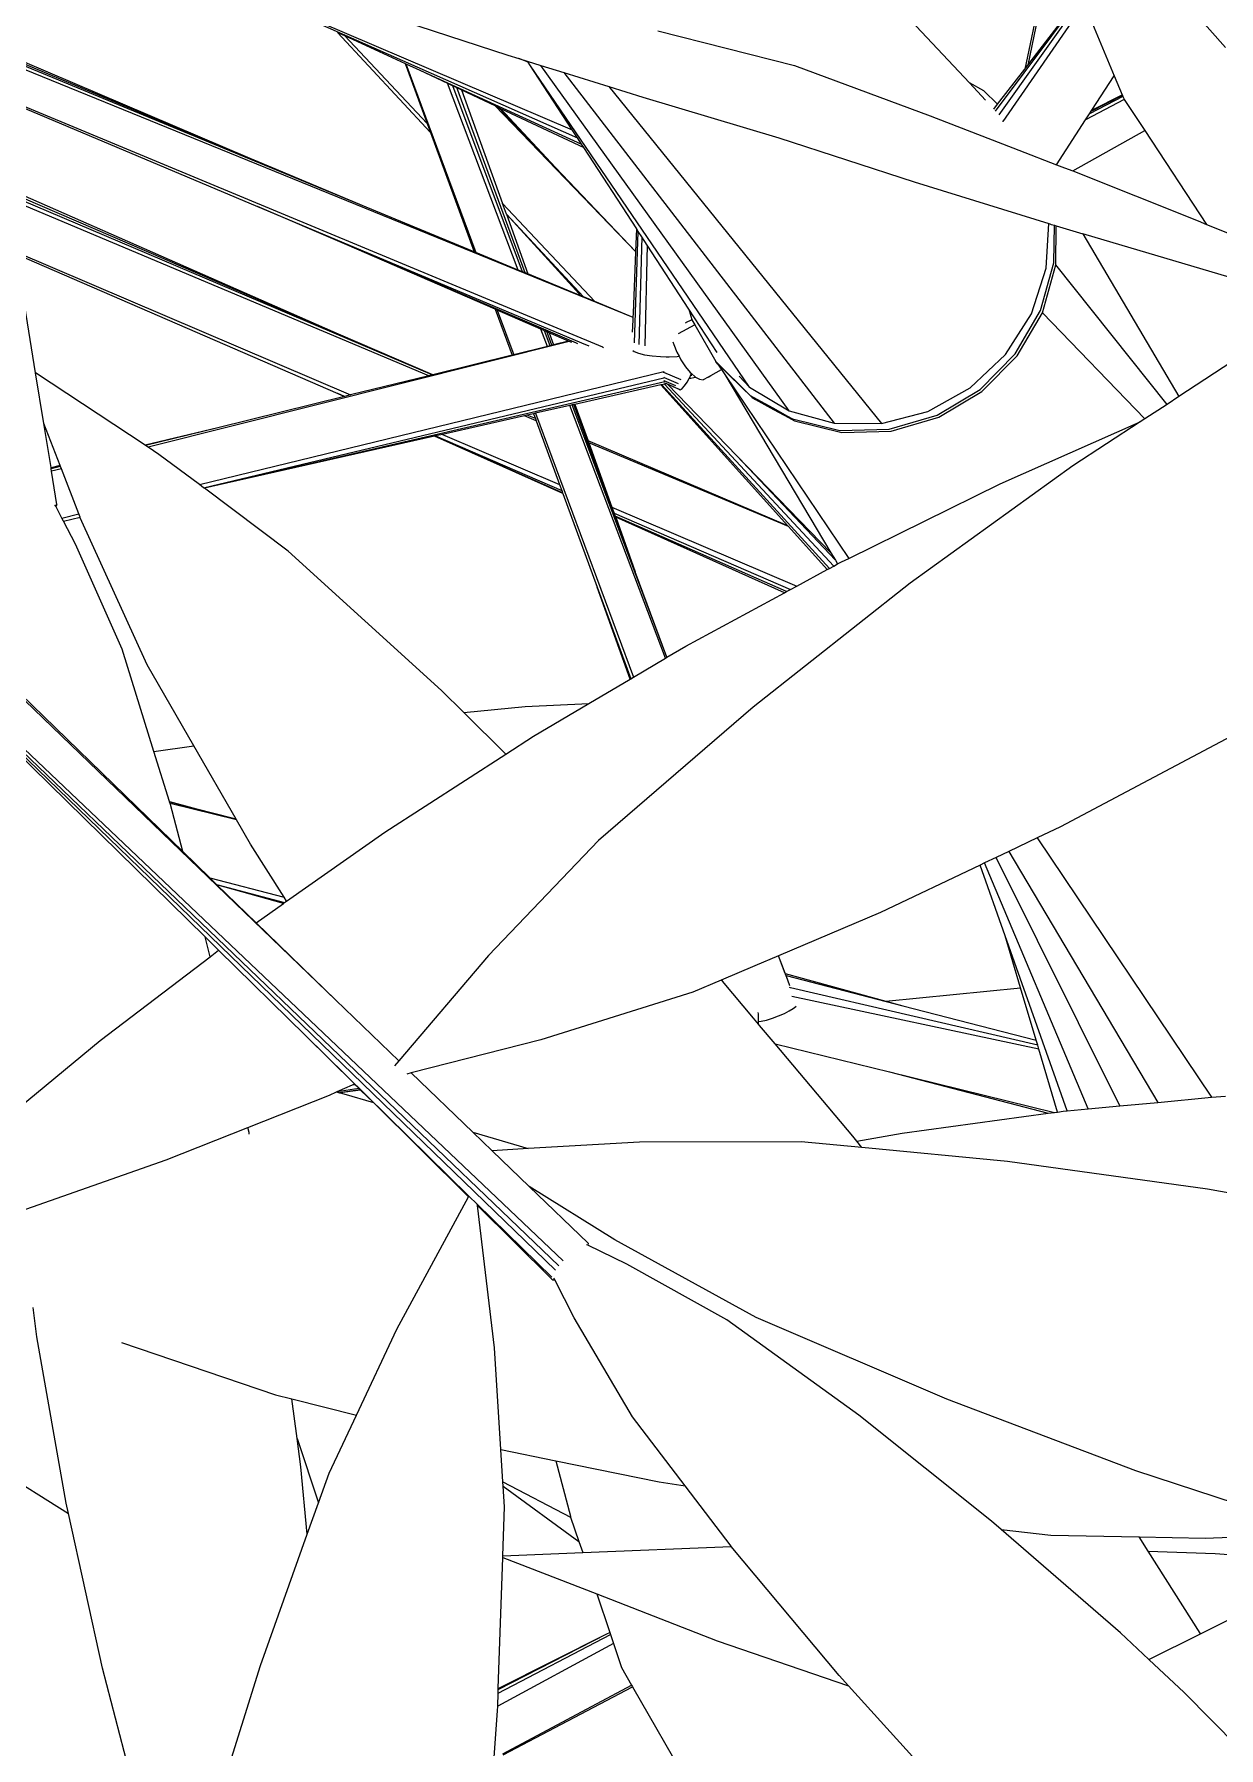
# Model space of a CAD drawing. Header units: millimetres. Extents: x 17 to 218440, y 21 to 53693.
# Drawn here: x 41112.4 to 41202.8, y 21744.6 to 21875.3 of the extents above; entities that cross this region are included whole.
import ezdxf

# ---------------------------------------------------------------- set-up
doc = ezdxf.new("R2010")
doc.units = ezdxf.units.MM
doc.header["$MEASUREMENT"] = 0
doc.layers.add('Edges', color=7, linetype='Continuous', lineweight=18)

# ---------------------------------------------------------------- blocks, each defined once
blk = doc.blocks.new('BAMBOOPLAN')
at = {"layer": 'Edges'}
for p, q in [((-0.7419, 5.3724), (-0.7752, 5.2143)), ((-0.7407, 5.369), (-0.7718, 5.2188)), ((-0.6781, 5.3758), (-0.5562, 5.2378)), ((-1.7019, 5.3333), (-1.2689, 5.1482)), ((-0.8356, 5.1995), (-0.9498, 5.3216)), ((-0.8071, 5.1685), (-0.7137, 5.2934)), ((-0.7131, 5.2918), (-0.8036, 5.1647)), ((-1.5667, 5.2735), (-1.2631, 5.1393)), ((-1.4852, 5.2774), (-1.339, 5.2297)), ((-0.7105, 5.2856), (-0.7992, 5.1572)), ((-0.7718, 5.2188), (-0.719, 5.2872)), ((-0.7105, 5.2856), (-0.6776, 5.2072)), ((-1.525, 5.2544), (-1.4233, 5.1452)), ((-1.525, 5.2544), (-1.5173, 5.2509)), ((-1.5173, 5.2509), (-1.4269, 5.155)), ((-1.5173, 5.2509), (-1.4509, 5.2206)), ((-1.1756, 5.256), (-1.0263, 5.2182)), ((-1.9117, 5.2414), (-1.5959, 5.1066)), ((-1.5959, 5.1066), (-1.9113, 5.2385)), ((-1.4935, 5.0638), (-1.9109, 5.236)), ((-1.2023, 4.9434), (-1.9102, 5.2319)), ((-1.4509, 5.2206), (-1.4269, 5.155)), ((-1.4509, 5.2206), (-1.4503, 5.2203)), ((-1.4503, 5.2203), (-1.3739, 5.0145)), ((-1.4503, 5.2203), (-1.4351, 5.2133)), ((-1.4351, 5.2133), (-1.4048, 5.199)), ((-1.4351, 5.2133), (-1.2587, 5.1326)), ((-1.339, 5.2297), (-1.3269, 5.226)), ((-1.317, 5.2219), (-1.3269, 5.226)), ((-1.3269, 5.226), (-1.3178, 5.2231)), ((-1.317, 5.2219), (-1.3178, 5.2231)), ((-1.3178, 5.2231), (-1.3029, 5.2184)), ((-1.3149, 5.2189), (-1.317, 5.2219)), ((-1.2689, 5.1482), (-1.3149, 5.2189)), ((-1.0755, 4.8677), (-1.3149, 5.2189)), ((-1.0323, 4.8418), (-1.3029, 5.2184)), ((-1.3029, 5.2184), (-1.278, 5.2106)), ((-1.0263, 5.2182), (-0.8785, 5.1634)), ((-0.8048, 5.176), (-0.7752, 5.2143)), ((-0.7752, 5.2143), (-0.7718, 5.2188)), ((-1.3276, 4.9953), (-1.4048, 5.199)), ((-1.4048, 5.199), (-1.399, 5.1963)), ((-1.3231, 4.9935), (-1.399, 5.1963)), ((-1.399, 5.1963), (-1.3947, 5.1942)), ((-1.278, 5.2106), (-0.9832, 4.8283)), ((-1.278, 5.2106), (-1.2288, 5.1953)), ((-1.2288, 5.1953), (-0.9316, 4.8281)), ((-1.2288, 5.1953), (-1.1917, 5.1837)), ((-0.8197, 5.1907), (-0.8356, 5.1995)), ((-0.818, 5.1806), (-0.8356, 5.1995)), ((-0.7019, 5.1698), (-0.6776, 5.2072)), ((-0.6776, 5.2072), (-0.6689, 5.1865)), ((-1.9035, 5.1892), (-1.2358, 4.9115)), ((-1.9032, 5.1872), (-1.612, 5.0647)), ((-1.3202, 4.9923), (-1.3947, 5.1942)), ((-1.3947, 5.1942), (-1.3895, 5.1918)), ((-1.3895, 5.1918), (-1.3448, 5.0679)), ((-1.3895, 5.1918), (-1.3533, 5.1746)), ((-1.1917, 5.1837), (-1.0435, 5.1393)), ((-0.8048, 5.176), (-0.8197, 5.1907)), ((-0.8088, 5.1708), (-0.8048, 5.176)), ((-0.6666, 5.1812), (-0.7089, 5.159)), ((-0.6681, 5.1845), (-0.7045, 5.1657)), ((-0.7026, 5.1687), (-0.6687, 5.186)), ((-0.7019, 5.1698), (-0.6689, 5.1865)), ((-0.6689, 5.1865), (-0.6687, 5.186)), ((-0.6687, 5.186), (-0.6681, 5.1845)), ((-0.6681, 5.1845), (-0.6669, 5.1817)), ((-0.6669, 5.1817), (-0.6666, 5.1812)), ((-0.6666, 5.1812), (-0.6444, 5.1476)), ((-1.1995, 5.0152), (-1.3533, 5.1746)), ((-1.3533, 5.1746), (-1.3492, 5.1727)), ((-1.2869, 5.1072), (-1.3492, 5.1727)), ((-1.3492, 5.1727), (-1.3469, 5.1716)), ((-1.3469, 5.1716), (-1.2869, 5.1072)), ((-1.3469, 5.1716), (-1.2562, 5.1288)), ((-0.8785, 5.1634), (-0.7817, 5.1261)), ((-0.809, 5.1706), (-0.8088, 5.1708)), ((-0.7992, 5.1572), (-0.7993, 5.1571)), ((-0.7404, 5.1102), (-0.7089, 5.159)), ((-0.7089, 5.159), (-0.7045, 5.1657)), ((-0.7045, 5.1657), (-0.7026, 5.1687)), ((-0.7026, 5.1687), (-0.7019, 5.1698)), ((-1.4269, 5.155), (-1.4233, 5.1452)), ((-1.4233, 5.1452), (-1.3757, 5.0152)), ((-1.2631, 5.1393), (-1.2689, 5.1482)), ((-1.2587, 5.1326), (-1.2631, 5.1393)), ((-1.0435, 5.1393), (-0.8957, 5.0915)), ((-0.7228, 5.1033), (-0.6444, 5.1476)), ((-0.6444, 5.1476), (-0.5769, 5.0451)), ((-1.2562, 5.1288), (-1.2587, 5.1326)), ((-1.1985, 5.0401), (-1.2562, 5.1288)), ((-0.7817, 5.1261), (-0.7404, 5.1102)), ((-1.4935, 5.0638), (-1.5959, 5.1066)), ((-1.1995, 5.0153), (-1.2869, 5.1072)), ((-0.7404, 5.1102), (-0.7317, 5.1069)), ((-0.7317, 5.1069), (-0.7228, 5.1033)), ((-0.7228, 5.1033), (-0.5862, 5.0489)), ((-1.5266, 4.199), (-2.4493, 5.0877)), ((-1.8869, 5.0852), (-1.5026, 4.9164)), ((-0.8957, 5.0915), (-0.749, 5.0459)), ((-1.5026, 4.9164), (-1.8863, 5.0816)), ((-1.4214, 4.8811), (-1.8858, 5.0784)), ((-1.4252, 4.8801), (-1.8849, 5.0732)), ((-1.5147, 5.0229), (-1.612, 5.0647)), ((-1.612, 5.0647), (-1.2542, 4.9142)), ((-1.3757, 5.0152), (-1.4935, 5.0638)), ((-1.3448, 5.0679), (-1.244, 4.9609)), ((-1.3406, 5.0563), (-1.3448, 5.0679)), ((-1.3406, 5.0563), (-1.2566, 4.9661)), ((-1.2649, 4.9733), (-1.3406, 5.0563)), ((-1.3406, 5.0563), (-1.3171, 4.991)), ((-0.7518, 4.9972), (-0.749, 5.0459)), ((-0.749, 5.0459), (-0.7478, 5.0456)), ((-0.7478, 5.0456), (-0.7463, 5.0451)), ((-0.7463, 5.0451), (-0.7428, 5.0441)), ((-0.5862, 5.0489), (-0.5769, 5.0451)), ((-0.5769, 5.0451), (-0.4636, 4.9992)), ((-2.4568, 5.0334), (-1.2788, 3.9148)), ((-1.2008, 4.916), (-1.1967, 5.0373)), ((-1.1995, 5.0153), (-1.1985, 5.0401)), ((-1.1967, 5.0373), (-1.1985, 5.0401)), ((-1.1929, 5.0316), (-1.1967, 5.0373)), ((-1.1929, 5.0316), (-1.1961, 4.9142)), ((-1.1869, 5.0224), (-1.1929, 5.0316)), ((-0.7434, 5.0031), (-0.7428, 5.0441)), ((-0.7428, 5.0441), (-0.7408, 5.0435)), ((-0.7413, 5.0009), (-0.7408, 5.0435)), ((-0.7408, 5.0435), (-0.712, 5.0349)), ((-0.712, 5.0349), (-0.607, 4.8573)), ((-0.5314, 4.9814), (-0.712, 5.0349)), ((-1.8756, 5.0153), (-1.5107, 4.8591)), ((-1.8751, 5.0125), (-1.5246, 4.8607)), ((-1.8541, 4.8833), (-1.8751, 5.0125)), ((-1.3527, 4.9525), (-1.5147, 5.0229)), ((-1.2642, 4.9155), (-1.5147, 5.0229)), ((-1.3739, 5.0145), (-1.3757, 5.0152)), ((-1.3276, 4.9953), (-1.3739, 5.0145)), ((-1.2021, 4.9484), (-1.1995, 5.0152)), ((-1.1995, 5.0152), (-1.1995, 5.0153)), ((-1.1869, 5.0224), (-1.1895, 4.9126)), ((-1.1415, 4.9526), (-1.1869, 5.0224)), ((-1.3231, 4.9935), (-1.3276, 4.9953)), ((-1.3202, 4.9923), (-1.3231, 4.9935)), ((-1.3171, 4.991), (-1.3202, 4.9923)), ((-1.2595, 4.9673), (-1.3171, 4.991)), ((-0.768, 4.9475), (-0.7518, 4.9972)), ((-0.758, 4.951), (-0.7434, 5.0031)), ((-0.7559, 4.9487), (-0.7413, 5.0009)), ((-0.62, 4.8488), (-0.7413, 5.0009)), ((-1.2595, 4.9673), (-1.2649, 4.9733)), ((-1.2594, 4.9672), (-1.2649, 4.9733)), ((-1.3527, 4.9525), (-1.3344, 4.9025)), ((-1.3506, 4.9516), (-1.3527, 4.9525)), ((-1.3506, 4.9516), (-1.3325, 4.903)), ((-1.3031, 4.9309), (-1.3506, 4.9516)), ((-1.2594, 4.9672), (-1.2595, 4.9673)), ((-1.2566, 4.9661), (-1.2594, 4.9672)), ((-1.244, 4.9609), (-1.2566, 4.9661)), ((-1.2023, 4.9437), (-1.244, 4.9609)), ((-1.1415, 4.9526), (-1.1395, 4.945)), ((-1.1107, 4.9054), (-1.1415, 4.9526)), ((-1.2029, 4.9277), (-1.2027, 4.9339)), ((-1.2027, 4.9339), (-1.2026, 4.9372)), ((-1.2026, 4.9375), (-1.2025, 4.9381)), ((-1.2026, 4.9372), (-1.2026, 4.9375)), ((-1.2025, 4.9381), (-1.2023, 4.9434)), ((-1.2023, 4.9437), (-1.2021, 4.9484)), ((-1.2023, 4.9434), (-1.2023, 4.9437)), ((-1.1352, 4.9354), (-1.1532, 4.9259)), ((-1.1451, 4.9376), (-1.1452, 4.9375)), ((-1.1385, 4.9411), (-1.1451, 4.9376)), ((-1.1395, 4.945), (-1.1385, 4.9412)), ((-1.1385, 4.9412), (-1.1385, 4.9411)), ((-1.1385, 4.9411), (-1.1352, 4.9354)), ((-1.1352, 4.9354), (-1.1122, 4.8955)), ((-0.7963, 4.9031), (-0.768, 4.9475)), ((-0.7855, 4.9039), (-0.758, 4.951)), ((-0.7834, 4.9016), (-0.7559, 4.9487)), ((-0.6441, 4.8331), (-0.7559, 4.9487)), ((-1.2721, 4.9174), (-1.7315, 4.8022)), ((-1.4209, 4.8812), (-1.5026, 4.9164)), ((-1.2959, 4.912), (-1.3031, 4.9309)), ((-1.299, 4.9291), (-1.3031, 4.9309)), ((-1.2928, 4.9128), (-1.299, 4.9291)), ((-1.2965, 4.9281), (-1.299, 4.9291)), ((-1.2911, 4.9132), (-1.2965, 4.9281)), ((-1.294, 4.927), (-1.2965, 4.9281)), ((-1.294, 4.927), (-1.2892, 4.9137)), ((-1.2727, 4.9177), (-1.294, 4.927)), ((-1.2727, 4.9177), (-1.2892, 4.9137)), ((-1.2721, 4.9174), (-1.2727, 4.9177)), ((-1.2694, 4.9163), (-1.2721, 4.9174)), ((-1.2627, 4.9148), (-1.2642, 4.9155)), ((-1.2542, 4.9142), (-1.2531, 4.9137)), ((-1.1589, 4.9169), (-1.1581, 4.9141)), ((-1.1581, 4.9141), (-1.1546, 4.9057)), ((-1.3344, 4.9025), (-1.4209, 4.8812)), ((-1.3325, 4.903), (-1.3344, 4.9025)), ((-1.2959, 4.912), (-1.3325, 4.903)), ((-1.2928, 4.9128), (-1.2959, 4.912)), ((-1.2911, 4.9132), (-1.2928, 4.9128)), ((-1.2892, 4.9137), (-1.2911, 4.9132)), ((-1.2531, 4.9137), (-1.2506, 4.9127)), ((-1.2358, 4.9115), (-1.2346, 4.911)), ((-1.2026, 4.9074), (-1.2011, 4.9063)), ((-1.2011, 4.9063), (-1.1964, 4.9045)), ((-1.1964, 4.9045), (-1.1898, 4.9029)), ((-1.1898, 4.9029), (-1.1816, 4.9018)), ((-1.1816, 4.9018), (-1.1726, 4.901)), ((-1.1726, 4.901), (-1.1663, 4.9008)), ((-1.1663, 4.9008), (-1.1632, 4.9008)), ((-1.1632, 4.9008), (-1.1542, 4.901)), ((-1.1546, 4.9057), (-1.1522, 4.9012)), ((-1.1542, 4.901), (-1.1522, 4.9012)), ((-1.1522, 4.9012), (-1.1503, 4.8974)), ((-1.1503, 4.8974), (-1.1453, 4.8899)), ((-1.1122, 4.8955), (-1.0747, 4.8586)), ((-1.1102, 4.8932), (-1.1122, 4.8955)), ((-0.8349, 4.8668), (-0.7963, 4.9031)), ((-0.824, 4.865), (-0.7855, 4.9039)), ((-0.8219, 4.8628), (-0.7834, 4.9016)), ((-0.5398, 4.9012), (-0.607, 4.8573)), ((-1.8451, 4.8278), (-1.8541, 4.8833)), ((-1.7347, 4.8043), (-1.8541, 4.8833)), ((-1.6755, 4.7614), (-1.169, 4.8846)), ((-1.6709, 4.7579), (-1.1688, 4.8779)), ((-1.4252, 4.8801), (-1.5107, 4.8591)), ((-1.4214, 4.8811), (-1.4252, 4.8801)), ((-1.4209, 4.8812), (-1.4214, 4.8811)), ((-1.1695, 4.8839), (-1.1693, 4.8839)), ((-1.1693, 4.8839), (-1.1502, 4.8759)), ((-1.169, 4.8846), (-1.1686, 4.8847)), ((-1.1688, 4.8783), (-1.1684, 4.8781)), ((-1.1688, 4.8779), (-1.1683, 4.878)), ((-1.1684, 4.8781), (-1.1531, 4.8717)), ((-1.1453, 4.8899), (-1.14, 4.8836)), ((-1.1436, 4.8731), (-1.1414, 4.8769)), ((-1.1414, 4.8769), (-1.1342, 4.8786)), ((-1.1414, 4.8769), (-1.1413, 4.877)), ((-1.1413, 4.877), (-1.1405, 4.8784)), ((-1.1398, 4.8774), (-1.1413, 4.877)), ((-1.1405, 4.8784), (-1.1398, 4.88)), ((-1.14, 4.8836), (-1.1386, 4.8823)), ((-1.1398, 4.88), (-1.1386, 4.8823)), ((-1.1385, 4.8802), (-1.1398, 4.88)), ((-1.1386, 4.8823), (-1.1348, 4.8789)), ((-1.1348, 4.8789), (-1.1342, 4.8786)), ((-1.1342, 4.8786), (-1.13, 4.8762)), ((-1.1206, 4.8785), (-1.126, 4.8757)), ((-1.1206, 4.8785), (-1.1176, 4.8802)), ((-1.1176, 4.8802), (-1.1059, 4.8868)), ((-1.1102, 4.8932), (-1.0727, 4.8563)), ((-1.1102, 4.8932), (-1.1059, 4.8868)), ((-1.1059, 4.8868), (-1.1023, 4.8815)), ((-1.1023, 4.8815), (-0.9866, 4.6871)), ((-1.1023, 4.8815), (-0.9672, 4.6809)), ((-1.0866, 4.8794), (-1.0755, 4.8677)), ((-1.1679, 4.8735), (-1.646, 4.7628)), ((-1.5172, 4.8575), (-1.5246, 4.8607)), ((-1.5246, 4.8607), (-1.5171, 4.8575)), ((-1.5107, 4.8591), (-1.5171, 4.8575)), ((-1.172, 4.8701), (-1.2658, 4.8488)), ((-1.171, 4.8703), (-1.172, 4.8701)), ((-1.0338, 4.7164), (-1.172, 4.8701)), ((-1.1695, 4.8706), (-1.171, 4.8703)), ((-0.9882, 4.6699), (-1.171, 4.8703)), ((-1.1681, 4.8709), (-1.1695, 4.8706)), ((-1.1685, 4.8744), (-1.1687, 4.8745)), ((-1.1557, 4.8689), (-1.1685, 4.8744)), ((-1.1663, 4.8714), (-1.1681, 4.8709)), ((-1.1681, 4.8709), (-0.9834, 4.6725)), ((-1.1677, 4.8735), (-1.1679, 4.8735)), ((-1.1666, 4.8716), (-1.1679, 4.8721)), ((-1.1666, 4.8716), (-1.1663, 4.8714)), ((-1.1663, 4.8714), (-1.1662, 4.8714)), ((-1.165, 4.8708), (-1.1662, 4.8714)), ((-1.1577, 4.8677), (-1.1662, 4.8714)), ((-1.165, 4.8708), (-1.0893, 4.7928)), ((-1.159, 4.8682), (-1.165, 4.8708)), ((-1.159, 4.8682), (-1.1523, 4.8653)), ((-1.1523, 4.8653), (-1.151, 4.8648)), ((-1.151, 4.8648), (-1.149, 4.866)), ((-1.149, 4.866), (-1.1464, 4.8689)), ((-1.1464, 4.8689), (-1.1436, 4.8731)), ((-1.13, 4.8762), (-1.126, 4.8757)), ((-1.0755, 4.8677), (-1.0323, 4.8418)), ((-1.0747, 4.8586), (-1.0716, 4.8568)), ((-0.881, 4.8412), (-0.8349, 4.8668)), ((-0.8709, 4.837), (-0.824, 4.865)), ((-0.8688, 4.8348), (-0.8219, 4.8628)), ((-1.5172, 4.8575), (-1.6554, 4.8234)), ((-1.5171, 4.8575), (-1.5172, 4.8575)), ((-1.2715, 4.8476), (-1.3088, 4.8391)), ((-1.2687, 4.8482), (-1.2715, 4.8476)), ((-1.167, 4.5722), (-1.2715, 4.8476)), ((-1.2672, 4.8485), (-1.2687, 4.8482)), ((-1.1656, 4.573), (-1.2687, 4.8482)), ((-1.2658, 4.8488), (-1.2672, 4.8485)), ((-1.2, 4.6663), (-1.2672, 4.8485)), ((-1.2658, 4.8488), (-1.2514, 4.8089)), ((-1.0727, 4.8563), (-1.069, 4.8543)), ((-1.069, 4.8543), (-1.0716, 4.8568)), ((-1.0716, 4.8568), (-1.05, 4.8449)), ((-1.069, 4.8543), (-1.0493, 4.8434)), ((-1.0493, 4.8434), (-1.05, 4.8449)), ((-1.05, 4.8449), (-1.0339, 4.8359)), ((-1.0493, 4.8434), (-1.033, 4.8344)), ((-1.0323, 4.8418), (-0.9832, 4.8283)), ((-0.9316, 4.8281), (-0.881, 4.8412)), ((-0.62, 4.8488), (-0.6441, 4.8331)), ((-0.607, 4.8573), (-0.62, 4.8488)), ((-1.8275, 4.7822), (-1.8451, 4.8278)), ((-1.8373, 4.7798), (-1.8451, 4.8278)), ((-1.6554, 4.8234), (-1.7347, 4.8043)), ((-1.6554, 4.8234), (-1.7342, 4.804)), ((-1.3209, 4.8364), (-1.4104, 4.8161)), ((-1.3178, 4.8371), (-1.3209, 4.8364)), ((-1.3081, 4.831), (-1.3209, 4.8364)), ((-1.3109, 4.8386), (-1.3178, 4.8371)), ((-1.309, 4.8334), (-1.3178, 4.8371)), ((-1.3088, 4.8391), (-1.3109, 4.8386)), ((-1.3109, 4.8386), (-1.309, 4.8334)), ((-1.309, 4.8334), (-1.3081, 4.831)), ((-1.3088, 4.8391), (-1.202, 4.5515)), ((-1.3081, 4.831), (-1.2826, 4.7614)), ((-1.033, 4.8344), (-1.0339, 4.8359)), ((-1.0339, 4.8359), (-1.0285, 4.833)), ((-1.033, 4.8344), (-1.0265, 4.8307)), ((-1.0285, 4.833), (-0.9768, 4.8204)), ((-1.0265, 4.8307), (-0.9747, 4.8182)), ((-0.9832, 4.8283), (-0.9316, 4.8281)), ((-0.9768, 4.8204), (-0.923, 4.8218)), ((-0.923, 4.8218), (-0.8709, 4.837)), ((-0.9209, 4.8196), (-0.8688, 4.8348)), ((-0.8021, 4.762), (-0.6493, 4.8297)), ((-0.6493, 4.8297), (-0.7229, 4.7817)), ((-0.6441, 4.8331), (-0.6493, 4.8297)), ((-1.7342, 4.804), (-1.7347, 4.8043)), ((-1.7315, 4.8022), (-1.7342, 4.804)), ((-1.7196, 4.7943), (-1.7315, 4.8022)), ((-1.4191, 4.8141), (-1.646, 4.7628)), ((-1.4178, 4.8145), (-1.4191, 4.8141)), ((-1.3955, 4.8037), (-1.4191, 4.8141)), ((-1.4104, 4.8161), (-1.4178, 4.8145)), ((-1.4178, 4.8145), (-1.2802, 4.7549)), ((-1.4104, 4.8161), (-1.2826, 4.7614)), ((-1.279, 4.7516), (-1.3955, 4.8037)), ((-1.2793, 4.7524), (-1.3955, 4.8037)), ((-1.0338, 4.7164), (-1.2514, 4.8089)), ((-1.2514, 4.8089), (-1.2507, 4.8069)), ((-1.0329, 4.7155), (-1.2507, 4.8069)), ((-1.2507, 4.8069), (-1.2255, 4.7369)), ((-0.9747, 4.8182), (-0.9209, 4.8196)), ((-1.6755, 4.7614), (-1.7196, 4.7943)), ((-1.0893, 4.7928), (-0.9816, 4.6788)), ((-1.0893, 4.7928), (-0.9866, 4.6871)), ((-2.1879, 4.7758), (-1.2834, 3.9095)), ((-1.8373, 4.7798), (-1.8275, 4.7822)), ((-1.8274, 4.782), (-1.8373, 4.7796)), ((-1.8373, 4.7796), (-1.8373, 4.7798)), ((-1.8372, 4.7787), (-1.8373, 4.7796)), ((-1.8271, 4.7811), (-1.8372, 4.7787)), ((-1.8367, 4.7758), (-1.8372, 4.7787)), ((-1.826, 4.7785), (-1.8367, 4.7758)), ((-1.8308, 4.7397), (-1.8367, 4.7758)), ((-1.8274, 4.782), (-1.8275, 4.7822)), ((-1.8271, 4.7811), (-1.8274, 4.782)), ((-1.826, 4.7785), (-1.8271, 4.7811)), ((-1.807, 4.7294), (-1.826, 4.7785)), ((-0.7229, 4.7817), (-0.9003, 4.654)), ((-1.6709, 4.7579), (-1.6755, 4.7614)), ((-1.67, 4.7573), (-1.6709, 4.7579)), ((-1.646, 4.7628), (-1.67, 4.7573)), ((-1.5785, 4.6889), (-1.67, 4.7573)), ((-1.2826, 4.7614), (-1.2802, 4.7549)), ((-1.2802, 4.7549), (-1.2793, 4.7524)), ((-1.2793, 4.7524), (-1.279, 4.7516)), ((-1.279, 4.7516), (-1.2416, 4.6496)), ((-0.9672, 4.6809), (-0.8021, 4.762)), ((-1.8322, 4.7379), (-1.833, 4.7394)), ((-1.8308, 4.7397), (-1.8322, 4.7379)), ((-1.8254, 4.7249), (-1.8322, 4.7379)), ((-1.8254, 4.7249), (-1.807, 4.7294)), ((-1.8056, 4.7257), (-1.807, 4.7294)), ((-1.2255, 4.7369), (-1.0239, 4.6506)), ((-1.2255, 4.7369), (-1.223, 4.7301)), ((-1.223, 4.7301), (-1.0308, 4.6469)), ((-1.223, 4.7301), (-1.2219, 4.727)), ((-1.8236, 4.7214), (-1.8254, 4.7249)), ((-1.8236, 4.7214), (-1.8056, 4.7257)), ((-1.8105, 4.6962), (-1.8236, 4.7214)), ((-1.8054, 4.7252), (-1.8056, 4.7257)), ((-1.7325, 4.5649), (-1.8054, 4.7252)), ((-1.0351, 4.6446), (-1.2219, 4.727)), ((-1.2219, 4.727), (-1.2214, 4.7258)), ((-1.0373, 4.6434), (-1.2214, 4.7258)), ((-1.2214, 4.7258), (-1.2, 4.6663)), ((-1.0329, 4.7155), (-1.0338, 4.7164)), ((-0.9907, 4.6686), (-1.0329, 4.7155)), ((-2.1049, 4.6955), (-1.2871, 3.9046)), ((-1.7597, 4.5819), (-1.8105, 4.6962)), ((-1.4114, 4.5367), (-1.5785, 4.6889)), ((-0.9882, 4.6699), (-0.9834, 4.6725)), ((-0.9866, 4.6871), (-0.9816, 4.6788)), ((-0.9834, 4.6725), (-0.9793, 4.6748)), ((-0.9816, 4.6788), (-0.9793, 4.6748)), ((-0.9793, 4.6748), (-0.9751, 4.677)), ((-0.9751, 4.677), (-0.9672, 4.6809)), ((-1.1656, 4.573), (-1.2, 4.6663)), ((-0.9003, 4.654), (-1.0716, 4.5185)), ((-1.0239, 4.6506), (-0.9907, 4.6686)), ((-0.9907, 4.6686), (-0.9882, 4.6699)), ((-1.2416, 4.6496), (-1.205, 4.5497)), ((-1.2057, 4.5493), (-1.2416, 4.6496)), ((-1.1449, 4.5853), (-1.0373, 4.6434)), ((-1.0373, 4.6434), (-1.0351, 4.6446)), ((-1.0351, 4.6446), (-1.0308, 4.6469)), ((-1.0308, 4.6469), (-1.0239, 4.6506)), ((-1.725, 4.4702), (-1.7597, 4.5819)), ((-1.1656, 4.573), (-1.1449, 4.5853)), ((-1.6937, 4.3612), (-1.9047, 4.5661)), ((-1.6815, 4.4765), (-1.7325, 4.5649)), ((-1.202, 4.5515), (-1.167, 4.5722)), ((-1.167, 4.5722), (-1.1656, 4.573)), ((-1.1656, 4.573), (-1.1656, 4.573)), ((-1.2506, 4.5227), (-1.2057, 4.5493)), ((-1.2057, 4.5493), (-1.205, 4.5497)), ((-1.205, 4.5497), (-1.202, 4.5515)), ((-1.3871, 4.5127), (-1.4114, 4.5367)), ((-1.3202, 4.5192), (-1.2506, 4.5227)), ((-1.311, 4.487), (-1.2506, 4.5227)), ((-1.3871, 4.5127), (-1.3202, 4.5192)), ((-1.3413, 4.4674), (-1.3871, 4.5127)), ((-1.0716, 4.5185), (-1.2403, 4.3732)), ((-1.6693, 4.2681), (-1.905, 4.4994)), ((-1.3413, 4.4674), (-1.311, 4.487)), ((-0.5444, 4.49), (-0.7363, 4.388)), ((-1.725, 4.4702), (-1.6815, 4.4765)), ((-1.7081, 4.4157), (-1.725, 4.4702)), ((-1.6354, 4.3966), (-1.6815, 4.4765)), ((-1.4731, 4.3823), (-1.3413, 4.4674)), ((-1.7081, 4.4157), (-1.661, 4.4031)), ((-1.7079, 4.4152), (-1.7081, 4.4157)), ((-1.661, 4.4031), (-1.7079, 4.4152)), ((-1.7074, 4.4137), (-1.7079, 4.4152)), ((-1.6349, 4.3956), (-1.7074, 4.4137)), ((-1.7071, 4.4126), (-1.7074, 4.4137)), ((-1.6937, 4.3612), (-1.7071, 4.4126)), ((-1.6354, 4.3966), (-1.661, 4.4031)), ((-1.6349, 4.3956), (-1.6354, 4.3966)), ((-1.6196, 4.3691), (-1.6349, 4.3956)), ((-1.5803, 4.3071), (-1.4731, 4.3823)), ((-1.2403, 4.3732), (-1.3602, 4.2478)), ((-0.7618, 4.376), (-0.7927, 4.3613)), ((-0.7363, 4.388), (-0.7618, 4.376)), ((-0.7618, 4.376), (-0.5714, 4.0932)), ((-1.6641, 4.3325), (-1.6937, 4.3612)), ((-1.5829, 4.3113), (-1.6196, 4.3691)), ((-0.8063, 4.3548), (-0.8191, 4.3488)), ((-0.7927, 4.3613), (-0.8063, 4.3548)), ((-0.6716, 4.0838), (-0.8063, 4.3548)), ((-0.7927, 4.3613), (-0.6299, 4.0877)), ((-0.824, 4.3464), (-0.9325, 4.2949)), ((-0.8191, 4.3488), (-0.824, 4.3464)), ((-0.7966, 4.2692), (-0.824, 4.3464)), ((-0.7059, 4.0805), (-0.8191, 4.3488)), ((-1.6641, 4.3325), (-1.5829, 4.3113)), ((-1.6568, 4.3254), (-1.6641, 4.3325)), ((-1.6568, 4.3254), (-1.5825, 4.3055)), ((-1.6564, 4.325), (-1.6568, 4.3254)), ((-1.5836, 4.3047), (-1.6564, 4.325)), ((-1.6137, 4.2836), (-1.6564, 4.325)), ((-1.6137, 4.2836), (-1.5836, 4.3047)), ((-1.5836, 4.3047), (-1.5825, 4.3055)), ((-1.5803, 4.3071), (-1.5829, 4.3113)), ((-1.5825, 4.3055), (-1.5803, 4.3071)), ((-1.5266, 4.199), (-1.6137, 4.2836)), ((-0.9325, 4.2949), (-1.0438, 4.2476)), ((-1.6637, 4.2465), (-1.6693, 4.2681)), ((-1.6545, 4.2535), (-1.6693, 4.2681)), ((-0.7288, 4.0784), (-0.7966, 4.2692)), ((-0.7797, 4.2125), (-0.7966, 4.2692)), ((-1.7836, 4.1551), (-1.6637, 4.2465)), ((-1.6637, 4.2465), (-1.6545, 4.2535)), ((-1.5598, 4.1606), (-1.6545, 4.2535)), ((-1.3602, 4.2478), (-1.4581, 4.133)), ((-1.0439, 4.2476), (-1.0697, 4.2366)), ((-1.0338, 4.221), (-1.0439, 4.2476)), ((-1.0438, 4.2476), (-1.0439, 4.2476)), ((-1.0365, 4.2283), (-1.0438, 4.2476)), ((-1.0697, 4.2366), (-1.1062, 4.2211)), ((-1.0365, 4.2283), (-0.9269, 4.1981)), ((-1.0356, 4.2259), (-1.0365, 4.2283)), ((-1.0356, 4.2259), (-0.9083, 4.193)), ((-1.0338, 4.221), (-1.0356, 4.2259)), ((-1.1374, 4.2078), (-1.3029, 4.1557)), ((-1.1062, 4.2211), (-1.1374, 4.2078)), ((-1.1049, 4.2197), (-1.1062, 4.2211)), ((-1.071, 4.1794), (-1.1049, 4.2197)), ((-1.0338, 4.221), (-1.0338, 4.221)), ((-1.0315, 4.2148), (-1.0338, 4.221)), ((-1.0306, 4.2125), (-1.0317, 4.2128)), ((-0.7611, 4.1502), (-1.0306, 4.2125)), ((-0.9269, 4.1981), (-0.7797, 4.2125)), ((-0.7627, 4.1554), (-0.7797, 4.2125)), ((-1.4581, 4.133), (-1.5266, 4.199)), ((-1.0658, 4.1841), (-1.066, 4.1857)), ((-1.0374, 4.1846), (-1.032, 4.1874)), ((-1.032, 4.1874), (-1.0278, 4.19)), ((-0.7598, 4.1456), (-1.0293, 4.2033)), ((-1.0278, 4.19), (-1.025, 4.1924)), ((-1.025, 4.1924), (-1.0245, 4.1931)), ((-0.9269, 4.1981), (-0.9083, 4.193)), ((-0.9083, 4.193), (-0.7627, 4.1554)), ((-1.0657, 4.1731), (-1.071, 4.1794)), ((-1.0655, 4.1759), (-1.0658, 4.1841)), ((-1.0657, 4.1731), (-1.0655, 4.1759)), ((-1.0644, 4.1716), (-1.0657, 4.1731)), ((-1.0655, 4.1757), (-1.0627, 4.1761)), ((-1.0475, 4.1515), (-1.0644, 4.1716)), ((-1.0627, 4.1761), (-1.0568, 4.1775)), ((-1.0568, 4.1775), (-1.0502, 4.1795)), ((-1.0502, 4.1795), (-1.0437, 4.1819)), ((-1.0437, 4.1819), (-1.0374, 4.1846)), ((-1.8827, 4.0732), (-1.7836, 4.1551)), ((-1.5064, 4.1078), (-1.5598, 4.1606)), ((-1.3814, 3.9855), (-1.5598, 4.1606)), ((-1.3029, 4.1557), (-1.4444, 4.1198)), ((-1.0475, 4.1515), (-0.9229, 4.1209)), ((-0.9627, 4.0509), (-1.0475, 4.1515)), ((-0.7611, 4.1502), (-0.7627, 4.1554)), ((-0.7598, 4.1456), (-0.7611, 4.1502)), ((-1.4581, 4.133), (-1.4627, 4.1276)), ((-0.7394, 4.0771), (-0.7598, 4.1456)), ((-1.4444, 4.1198), (-1.4493, 4.1186)), ((-1.3773, 4.0552), (-1.4444, 4.1198)), ((-0.9229, 4.1209), (-0.7496, 4.0758)), ((-0.9229, 4.1209), (-0.7427, 4.0767)), ((-1.6226, 4.0604), (-1.5336, 4.0957)), ((-1.5336, 4.0957), (-1.5259, 4.0991)), ((-1.5259, 4.0991), (-1.5253, 4.0994)), ((-1.5259, 4.0991), (-1.5227, 4.0982)), ((-1.5253, 4.0994), (-1.5083, 4.1069)), ((-1.5253, 4.0994), (-1.5016, 4.103)), ((-1.5001, 4.1015), (-1.5227, 4.0982)), ((-1.5227, 4.0982), (-1.5219, 4.098)), ((-1.4997, 4.1011), (-1.5219, 4.098)), ((-1.5219, 4.098), (-1.5178, 4.0969)), ((-1.5178, 4.0969), (-1.4857, 4.0874)), ((-1.5083, 4.1069), (-1.5064, 4.1078)), ((-1.5083, 4.1069), (-1.5059, 4.1073)), ((-1.5059, 4.1073), (-1.5064, 4.1078)), ((-1.5016, 4.103), (-1.5059, 4.1073)), ((-1.5001, 4.1015), (-1.5016, 4.103)), ((-1.4997, 4.1011), (-1.5001, 4.1015)), ((-1.4857, 4.0874), (-1.4997, 4.1011)), ((-0.6299, 4.0877), (-0.5714, 4.0932)), ((-0.5714, 4.0932), (-0.5562, 4.0946)), ((-1.3819, 3.9846), (-1.4857, 4.0874)), ((-0.9088, 4.0542), (-0.7496, 4.0758)), ((-0.7496, 4.0758), (-0.7427, 4.0767)), ((-0.7427, 4.0767), (-0.7394, 4.0771)), ((-0.7394, 4.0771), (-0.7332, 4.078)), ((-0.7332, 4.078), (-0.7288, 4.0784)), ((-0.7288, 4.0784), (-0.7059, 4.0805)), ((-0.7059, 4.0805), (-0.6716, 4.0838)), ((-0.6716, 4.0838), (-0.6299, 4.0877)), ((-1.7117, 4.025), (-1.6226, 4.0604)), ((-1.6213, 4.0547), (-1.6226, 4.0604)), ((-1.621, 4.0529), (-1.6213, 4.0547)), ((-1.3773, 4.0552), (-1.3169, 4.0373)), ((-1.3563, 4.035), (-1.3773, 4.0552)), ((-1.3169, 4.0373), (-1.3563, 4.035)), ((-1.1953, 4.0444), (-1.3169, 4.0373)), ((-1.0192, 4.0447), (-1.1953, 4.0444)), ((-0.953, 4.0384), (-1.0192, 4.0447)), ((-0.9584, 4.0454), (-0.9627, 4.0509)), ((-0.9584, 4.0454), (-0.9088, 4.0542)), ((-0.953, 4.0384), (-0.9584, 4.0454)), ((-0.7941, 4.0232), (-0.953, 4.0384)), ((-1.871, 3.9689), (-1.7117, 4.025)), ((-1.3158, 3.9959), (-1.3563, 4.035)), ((-0.5758, 3.9932), (-0.7941, 4.0232)), ((-1.4602, 3.8403), (-1.3819, 3.9846)), ((-1.3819, 3.9846), (-1.3814, 3.9855)), ((-1.3724, 3.9768), (-1.3814, 3.9855)), ((-1.2225, 3.9377), (-1.3158, 3.9959)), ((-1.2515, 3.934), (-1.3158, 3.9959)), ((-0.3588, 3.9533), (-0.5758, 3.9932)), ((-1.3722, 3.9751), (-1.3724, 3.9768)), ((-1.2911, 3.897), (-1.3724, 3.9768)), ((-1.2911, 3.8948), (-1.3722, 3.9751)), ((-1.3535, 3.8199), (-1.3722, 3.9751)), ((-1.2516, 3.9318), (-1.2531, 3.9325)), ((-1.2515, 3.934), (-1.2516, 3.9318)), ((-1.2092, 3.9114), (-1.2516, 3.9318)), ((-1.068, 3.8531), (-1.2225, 3.9377)), ((-1.1, 3.8505), (-1.2092, 3.9114)), ((-1.2911, 3.8948), (-1.2898, 3.894)), ((-1.2898, 3.894), (-1.2878, 3.8942)), ((-1.2878, 3.8942), (-1.2887, 3.8959)), ((-1.2666, 3.8526), (-1.2878, 3.8942)), ((-1.8526, 3.8321), (-1.8569, 3.864)), ((-1.203, 3.7449), (-1.2666, 3.8526)), ((-0.9563, 3.7465), (-1.1, 3.8505)), ((-0.8602, 3.7642), (-1.068, 3.8531)), ((-1.8206, 3.6506), (-1.8526, 3.8321)), ((-1.5042, 3.7467), (-1.4602, 3.8403)), ((-1.7603, 3.8259), (-1.5926, 3.7688)), ((-1.3466, 3.709), (-1.3535, 3.8199)), ((-1.5926, 3.7688), (-1.5746, 3.7643)), ((-1.5688, 3.7211), (-1.5746, 3.7643)), ((-1.5746, 3.7643), (-1.5042, 3.7467)), ((-0.6541, 3.686), (-0.8602, 3.7642)), ((-1.534, 3.6833), (-1.5042, 3.7467)), ((-1.1456, 3.6694), (-1.203, 3.7449)), ((-0.8113, 3.6309), (-0.9563, 3.7465)), ((-1.5688, 3.7211), (-1.5455, 3.651)), ((-1.5647, 3.6903), (-1.5688, 3.7211)), ((-1.931, 3.7099), (-1.8181, 3.6392)), ((-1.3466, 3.709), (-1.2867, 3.6968)), ((-1.3444, 3.674), (-1.3466, 3.709)), ((-1.5578, 3.6167), (-1.5647, 3.6903)), ((-1.5455, 3.651), (-1.534, 3.6833)), ((-1.2867, 3.6968), (-1.2708, 3.6364)), ((-1.2867, 3.6968), (-1.1738, 3.6738)), ((-0.4461, 3.6176), (-0.6541, 3.686)), ((-1.3444, 3.674), (-1.2705, 3.6355)), ((-1.3441, 3.6691), (-1.3444, 3.674)), ((-1.3441, 3.6691), (-1.2615, 3.609)), ((-1.3427, 3.6468), (-1.3441, 3.6691)), ((-1.1738, 3.6738), (-1.1456, 3.6694)), ((-1.0956, 3.6038), (-1.1456, 3.6694)), ((-1.8181, 3.6392), (-1.8206, 3.6506)), ((-1.5578, 3.6167), (-1.5455, 3.651)), ((-1.3445, 3.5932), (-1.3427, 3.6468)), ((-1.7813, 3.4706), (-1.8181, 3.6392)), ((-1.2708, 3.6364), (-1.2705, 3.6355)), ((-1.2705, 3.6355), (-1.2615, 3.609)), ((-0.8009, 3.6219), (-0.8113, 3.6309)), ((-1.6089, 3.4736), (-1.5578, 3.6167)), ((-1.2615, 3.609), (-1.2574, 3.5968)), ((-0.8009, 3.6219), (-0.7468, 3.6157)), ((-0.6709, 3.5093), (-0.8009, 3.6219)), ((-0.7468, 3.6157), (-0.6504, 3.6138)), ((-0.6405, 3.5983), (-0.6504, 3.6138)), ((-0.6504, 3.6138), (-0.5784, 3.6125)), ((-0.5784, 3.6125), (-0.4461, 3.6176)), ((-1.3495, 3.4484), (-1.3446, 3.5914)), ((-1.3446, 3.5914), (-1.3445, 3.5932)), ((-1.3446, 3.5914), (-1.2421, 3.5517)), ((-1.3445, 3.5932), (-1.2574, 3.5968)), ((-1.2574, 3.5968), (-1.0953, 3.6034)), ((-1.0953, 3.6034), (-1.0956, 3.6038)), ((-0.9777, 3.4627), (-1.0953, 3.6034)), ((-0.6405, 3.5983), (-0.5676, 3.5958)), ((-0.5839, 3.5089), (-0.6405, 3.5983)), ((-0.5676, 3.5958), (-0.4606, 3.5882)), ((-1.2421, 3.5517), (-1.1108, 3.5007)), ((-1.2421, 3.5517), (-1.2279, 3.5095)), ((-0.5835, 3.5082), (-0.5485, 3.5257)), ((-1.2238, 3.4975), (-1.3501, 3.4294)), ((-1.3496, 3.4435), (-1.2272, 3.5074)), ((-1.3495, 3.4484), (-1.2309, 3.508)), ((-1.3495, 3.4473), (-1.2309, 3.508)), ((-1.2309, 3.508), (-1.2279, 3.5095)), ((-1.2279, 3.5095), (-1.2272, 3.5074)), ((-1.2272, 3.5074), (-1.2238, 3.4975)), ((-1.2238, 3.4975), (-1.215, 3.4715)), ((-1.1108, 3.5007), (-0.9674, 3.4514)), ((-0.6398, 3.48), (-0.6709, 3.5093)), ((-0.6398, 3.48), (-0.5835, 3.5082)), ((-0.5835, 3.5082), (-0.5839, 3.5089)), ((-0.6015, 3.444), (-0.6398, 3.48)), ((-1.7435, 3.3257), (-1.7813, 3.4706)), ((-1.6735, 3.2663), (-1.6089, 3.4736)), ((-1.215, 3.4715), (-1.204, 3.4522)), ((-0.9674, 3.4514), (-0.9777, 3.4627)), ((-1.3501, 3.4294), (-1.3496, 3.4435)), ((-1.3496, 3.4435), (-1.3495, 3.4473)), ((-1.3495, 3.4473), (-1.3495, 3.4484)), ((-1.3444, 3.3772), (-1.204, 3.4522)), ((-1.3441, 3.3763), (-1.203, 3.4505)), ((-1.204, 3.4522), (-1.203, 3.4505)), ((-1.203, 3.4505), (-1.0966, 3.2653)), ((-0.8589, 3.3317), (-0.9674, 3.4514)), ((-0.5421, 3.3841), (-0.6015, 3.444)), ((-1.3541, 3.3738), (-1.3503, 3.4242)), ((-1.3503, 3.4242), (-1.3501, 3.4294))]:
    blk.add_line(p, q, dxfattribs=at)

msp = doc.modelspace()

# ---------------------------------------------------------------- block references
at = {"xscale": 69.97983938875464, "yscale": 69.97983938875464, "zscale": 69.97983938875464}
msp.add_blockref('BAMBOOPLAN', (41242.26, 21507.75), dxfattribs=at)

doc.saveas('drawing.dxf')
